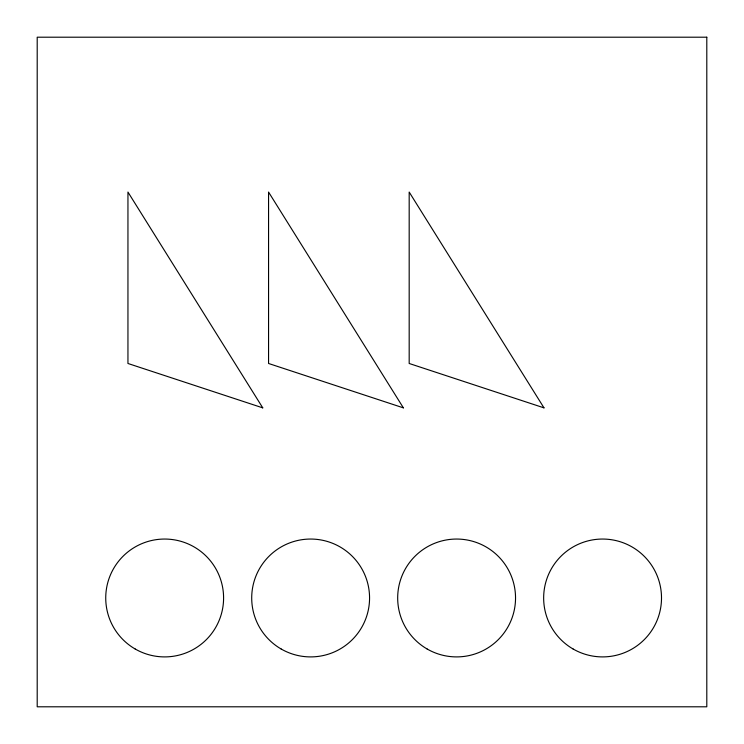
<?xml version="1.0" encoding="UTF-8"?>
<svg xmlns="http://www.w3.org/2000/svg" width="744" height="744" viewBox="0 0 744 744"><rect width="100%" height="100%" fill="white"/><g stroke="black" fill="none" stroke-linecap="round" stroke-linejoin="round"><path stroke-width="1.12" d="M706.8 37.2L37.2 37.2L37.2 706.8L706.8 706.8L706.8 37.2M543.994 407.861L409.181 363.481L409.181 192.064L543.994 407.861M403.378 407.861L268.565 363.481L268.565 192.064L403.378 407.861M262.762 407.861L127.949 363.481L127.949 192.064L262.762 407.861M135.203 649.01A58.925 58.925 0 0 0 223.591 597.971A58.925 58.925 0 0 0 135.203 546.942A58.925 58.925 0 0 0 135.203 649.01M281.176 649.01A58.925 58.925 0 0 0 369.563 597.971A58.925 58.925 0 0 0 281.176 546.942A58.925 58.925 0 0 0 281.176 649.01M427.149 649.01A58.925 58.925 0 0 0 515.536 597.971A58.925 58.925 0 0 0 427.149 546.942A58.925 58.925 0 0 0 427.149 649.01M573.122 649.01A58.925 58.925 0 0 0 661.509 597.971A58.925 58.925 0 0 0 573.122 546.942A58.925 58.925 0 0 0 573.122 649.01"/></g></svg>
